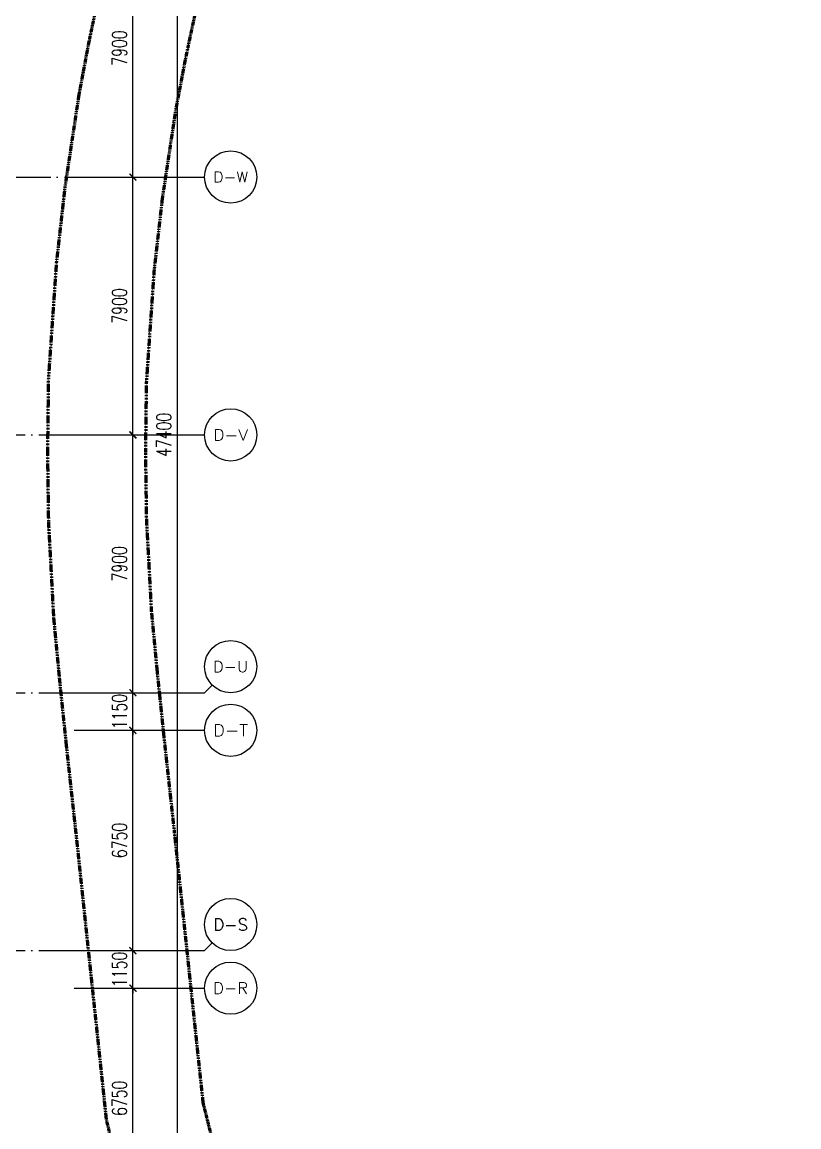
# Model space of a CAD drawing. Header units: millimetres. Extents: x 1089227 to 13101469, y 618865 to 10240562.
# Drawn here: x 3900551 to 3924338, y 4892812 to 4926658 of the extents above; entities that cross this region are included whole.
import ezdxf
from ezdxf.enums import TextEntityAlignment as Align

# ---------------------------------------------------------------- set-up
doc = ezdxf.new("R2010")
doc.units = ezdxf.units.MM
doc.header["$LTSCALE"] = 1000
doc.header["$PDMODE"] = 3
doc.header["$PDSIZE"] = 200
doc.linetypes.add('A09-G-CTRL-用地红线+建筑退线_设计区$0$A02-G-MAIN-用地红线+退线_设计区$0$Redline1', pattern=[20, 10, -2, 2, -2, 2, -2])
doc.linetypes.add('DOTE', pattern=[2.4200000000000004, 2, -0.2, 0.02, -0.2])
doc.layers.get('0').update_dxf_attribs({"linetype": 'CONTINUOUS'})
doc.layers.get('Defpoints').update_dxf_attribs({"linetype": 'CONTINUOUS'})
doc.layers.add('A09-G-CTRL-用地红线+建筑退线_设计区$0$Z-REDL(用地红线)', color=10, linetype='CONTINUOUS', lineweight=60)
for name, color, linetype in [('AXIS', 3, 'CONTINUOUS'), ('AXIS_TEXT', 7, 'CONTINUOUS'), ('DOTE', 1, 'DOTE'), ('LWK-轴线-编号', 7, 'CONTINUOUS'), ('PUB_DIM', 3, 'CONTINUOUS')]:
    doc.layers.add(name, color=color, linetype=linetype)
doc.styles.add('_TCH_AXIS', font='COMPLEX', dxfattribs={"bigfont": 'AllInOneBig.shx'})
doc.styles.add('_TCH_DIM_T3', font='SIMPLEX', dxfattribs={"width": 0.7058823529411765, "bigfont": 'AllInOneBig.shx'})
doc.styles.add('COMPLEX', font='COMPLEX', dxfattribs={"bigfont": 'AllInOneBig.shx'})
doc.dimstyles.new('_TCH_ARCH&&150', dxfattribs={"dimtxt": 446.25, "dimasz": 150, "dimexe": 375, "dimexo": 450, "dimgap": 189.375, "dimtad": 1, "dimdec": 0, "dimzin": 0, "dimdsep": 46, "dimtxsty": '_TCH_DIM_T3', "dimblk": 'ARCHTICK', "dimcen": 0.09, "dimclrt": 7, "dimazin": 2, "dimtfac": 1, "dimtdec": 0, "dimtix": 1, "dimtmove": 2, "dimatfit": 3, "dimfxl": 0, "dimtolj": 1, "dimtzin": 0, "dimarcsym": 0})

# ---------------------------------------------------------------- blocks, each defined once
blk = doc.blocks.new('0323最综用地红线')
at = {"layer": 'A09-G-CTRL-用地红线+建筑退线_设计区$0$Z-REDL(用地红线)', "color": 1, "linetype": 'A09-G-CTRL-用地红线+建筑退线_设计区$0$A02-G-MAIN-用地红线+退线_设计区$0$Redline1', "ltscale": 0.0005}
for points in [[(8355743.533144314, 3683197.864195613), (8341895.807771523, 3654649.94129446), (8341278.149706203, 3653371.388004569), (8340462.010931809, 3651462.11654642), (8340004.334393818, 3650329.185751228), (8339215.015527565, 3648196.798420696), (8338481.52122267, 3645998.961733131), (8338065.23205312, 3644618.670703201), (8337678.077803928, 3643189.890948562), (8337310.381572563, 3641673.8106468), (8336945.234833796, 3639961.278060703), (8336652.743021805, 3638416.140999107), (8336242.152065117, 3635694.631294994), (8335993.727381069, 3633499.526473789), (8335758.206479866, 3630074.773941783), (8335732.871614773, 3627947.720077304), (8335760.837872107, 3625910.438091544), (8335912.992287952, 3623089.844353942), (8336083.901280243, 3621295.188365726), (8336291.333136398, 3619274.997278957), (8336618.218913395, 3616287.164337425), (8337494.146104176, 3608019.676716594), (8338970.06728657, 3602117.291040687)], [(8352117.609691245, 3682596.687970171), (8339195.550523872, 3655957.081904678), (8338546.777266354, 3654614.120111789), (8337691.661503015, 3652613.666057187), (8337206.208465151, 3651411.977417804), (8336384.698251523, 3649192.623432564), (8335621.951142864, 3646907.133869037), (8335180.756784557, 3645444.264643097), (8334772.031023985, 3643935.875950153), (8334385.051229537, 3642340.285912789), (8334003.997148126, 3640553.14813447), (8333694.670830247, 3638919.079971575), (8333267.431198169, 3636087.218271398), (8333005.328341289, 3633771.251776387), (8332759.433395878, 3630195.648368789), (8332732.626371861, 3627944.995609439), (8332761.947563195, 3625809.009581993), (8332920.665307333, 3622866.746798024), (8333098.4619452, 3620999.766035), (8333308.042842624, 3618958.645308513), (8333635.456184856, 3615965.990264282), (8334532.921559915, 3607495.213290437), (8336060.341859294, 3601386.876474291)]]:
    blk.add_lwpolyline(points, dxfattribs=at)
blk = doc.blocks.new('_AXISO')
blk.add_circle((0, 0), 0.5)
at = {"layer": 'AXIS_TEXT', "style": 'COMPLEX', "width": 1.041666666666667}
blk.add_attdef('A', text='', height=0.56, dxfattribs=at).set_placement((-0.25, -0.28), (0.25, -0.28), align=Align.FIT)
blk = doc.blocks.new('_ArchTick')
at = {"color": 0, "linetype": 'ByBlock', "const_width": 0.3}
blk.add_lwpolyline([(-0.7071067811865476, -0.7071067811865476), (0.7071067811865476, 0.7071067811865476)], dxfattribs=at)
blk = doc.blocks.new('*D522')
at = {"layer": 'Defpoints', "color": 0, "transparency": 16777216}
for p in [(-408.3720060763881, 71850), (-231.6454008622095, 71850), (-408.3720060763881, 65100)]:
    blk.add_point(p, dxfattribs=at)
at = {"layer": 'PUB_DIM', "color": 0, "lineweight": -2, "transparency": 16777216}
for p, q in [((-231.645400862211, 65100), (-231.6454008622095, 71850)), ((41.62799392361192, 71850), (143.3545991377905, 71850)), ((41.62799392361195, 65100), (143.3545991377891, 65100))]:
    blk.add_line(p, q, dxfattribs=at)
at = {"layer": 'PUB_DIM', "color": 0, "lineweight": -2, "transparency": 16777216, "xscale": 150, "yscale": 150, "zscale": 150}
for p, rotation in [((-231.6454008622095, 71850), 90), ((-231.645400862211, 65100), 270)]:
    blk.add_blockref('_ArchTick', p, dxfattribs=dict(at, rotation=rotation))
at = {"layer": 'PUB_DIM', "color": 7, "transparency": 16777216, "insert": (-644.1454008622212, 68475), "char_height": 446.25, "attachment_point": 5, "rotation": 90, "style": '_TCH_DIM_T3'}
blk.add_mtext('\\A1;6750', dxfattribs=at)
blk = doc.blocks.new('*D523')
at = {"layer": 'Defpoints', "color": 0, "transparency": 16777216}
for p in [(-408.3720060763881, 73000), (-231.6454008622095, 73000), (-408.3720060763881, 71850)]:
    blk.add_point(p, dxfattribs=at)
at = {"layer": 'PUB_DIM', "color": 0, "lineweight": -2, "transparency": 16777216}
for p, q in [((-231.6454008622095, 73000), (-231.6454008622095, 73150)), ((-231.6454008622098, 71850), (-231.6454008622095, 73000)), ((41.62799392361195, 73000), (143.3545991377905, 73000)), ((-231.6454008622098, 71850), (-231.6454008622098, 71700)), ((41.62799392361192, 71850), (143.3545991377902, 71850))]:
    blk.add_line(p, q, dxfattribs=at)
at = {"layer": 'PUB_DIM', "color": 0, "lineweight": -2, "transparency": 16777216, "xscale": 150, "yscale": 150, "zscale": 150}
for p, rotation in [((-231.6454008622095, 73000), 270), ((-231.6454008622098, 71850), 90)]:
    blk.add_blockref('_ArchTick', p, dxfattribs=dict(at, rotation=rotation))
at = {"layer": 'PUB_DIM', "color": 7, "transparency": 16777216, "insert": (-644.1454008622212, 72425), "char_height": 446.25, "attachment_point": 5, "rotation": 90, "style": '_TCH_DIM_T3'}
blk.add_mtext('\\A1;1150', dxfattribs=at)
blk = doc.blocks.new('*D524')
at = {"layer": 'Defpoints', "color": 0, "transparency": 16777216}
for p in [(-408.3720060763881, 79750), (-231.6454008622095, 79750), (-408.3720060763881, 73000)]:
    blk.add_point(p, dxfattribs=at)
at = {"layer": 'PUB_DIM', "color": 0, "lineweight": -2, "transparency": 16777216}
for p, q in [((-231.645400862211, 73000), (-231.6454008622095, 79750)), ((41.62799392361191, 79750), (143.3545991377905, 79750)), ((41.62799392361195, 73000), (143.354599137789, 73000))]:
    blk.add_line(p, q, dxfattribs=at)
at = {"layer": 'PUB_DIM', "color": 0, "lineweight": -2, "transparency": 16777216, "xscale": 150, "yscale": 150, "zscale": 150}
for p, rotation in [((-231.6454008622095, 79750), 90), ((-231.645400862211, 73000), 270)]:
    blk.add_blockref('_ArchTick', p, dxfattribs=dict(at, rotation=rotation))
at = {"layer": 'PUB_DIM', "color": 7, "transparency": 16777216, "insert": (-644.1454008622226, 76375), "char_height": 446.25, "attachment_point": 5, "rotation": 90, "style": '_TCH_DIM_T3'}
blk.add_mtext('\\A1;6750', dxfattribs=at)
blk = doc.blocks.new('*D525')
at = {"layer": 'Defpoints', "color": 0, "transparency": 16777216}
for p in [(-408.3720060763881, 80900), (-231.6454008622095, 80900), (-408.3720060763881, 79750)]:
    blk.add_point(p, dxfattribs=at)
at = {"layer": 'PUB_DIM', "color": 0, "lineweight": -2, "transparency": 16777216}
for p, q in [((-231.6454008622095, 80900), (-231.6454008622095, 81050)), ((-231.6454008622098, 79750), (-231.6454008622095, 80900)), ((41.62799392361194, 80900), (143.3545991377905, 80900)), ((-231.6454008622098, 79750), (-231.6454008622098, 79600)), ((41.62799392361191, 79750), (143.3545991377902, 79750))]:
    blk.add_line(p, q, dxfattribs=at)
at = {"layer": 'PUB_DIM', "color": 0, "lineweight": -2, "transparency": 16777216, "xscale": 150, "yscale": 150, "zscale": 150}
for p, rotation in [((-231.6454008622095, 80900), 270), ((-231.6454008622098, 79750), 90)]:
    blk.add_blockref('_ArchTick', p, dxfattribs=dict(at, rotation=rotation))
at = {"layer": 'PUB_DIM', "color": 7, "transparency": 16777216, "insert": (-644.1454008622226, 80325), "char_height": 446.25, "attachment_point": 5, "rotation": 90, "style": '_TCH_DIM_T3'}
blk.add_mtext('\\A1;1150', dxfattribs=at)
blk = doc.blocks.new('*D526')
at = {"layer": 'Defpoints', "color": 0, "transparency": 16777216}
for p in [(-408.3720060763881, 88800), (-231.6454008622095, 88800), (-408.3720060763881, 80900)]:
    blk.add_point(p, dxfattribs=at)
at = {"layer": 'PUB_DIM', "color": 0, "lineweight": -2, "transparency": 16777216}
for p, q in [((-231.6454008622113, 80900), (-231.6454008622095, 88800)), ((41.62799392361193, 88800), (143.3545991377905, 88800)), ((41.62799392361194, 80900), (143.3545991377887, 80900))]:
    blk.add_line(p, q, dxfattribs=at)
at = {"layer": 'PUB_DIM', "color": 0, "lineweight": -2, "transparency": 16777216, "xscale": 150, "yscale": 150, "zscale": 150}
for p, rotation in [((-231.6454008622095, 88800), 90), ((-231.6454008622113, 80900), 270)]:
    blk.add_blockref('_ArchTick', p, dxfattribs=dict(at, rotation=rotation))
at = {"layer": 'PUB_DIM', "color": 7, "transparency": 16777216, "insert": (-644.145400862224, 84850), "char_height": 446.25, "attachment_point": 5, "rotation": 90, "style": '_TCH_DIM_T3'}
blk.add_mtext('\\A1;7900', dxfattribs=at)
blk = doc.blocks.new('*D527')
at = {"layer": 'Defpoints', "color": 0, "transparency": 16777216}
for p in [(-408.3720060763881, 96700), (-231.6454008622095, 96700), (-408.3720060763881, 88800)]:
    blk.add_point(p, dxfattribs=at)
at = {"layer": 'PUB_DIM', "color": 0, "lineweight": -2, "transparency": 16777216}
for p, q in [((-231.6454008622112, 88800), (-231.6454008622095, 96700)), ((41.62799392361192, 96700), (143.3545991377905, 96700)), ((41.62799392361193, 88800), (143.3545991377888, 88800))]:
    blk.add_line(p, q, dxfattribs=at)
at = {"layer": 'PUB_DIM', "color": 0, "lineweight": -2, "transparency": 16777216, "xscale": 150, "yscale": 150, "zscale": 150}
for p, rotation in [((-231.6454008622095, 96700), 90), ((-231.6454008622112, 88800), 270)]:
    blk.add_blockref('_ArchTick', p, dxfattribs=dict(at, rotation=rotation))
at = {"layer": 'PUB_DIM', "color": 7, "transparency": 16777216, "insert": (-644.1454008622253, 92750), "char_height": 446.25, "attachment_point": 5, "rotation": 90, "style": '_TCH_DIM_T3'}
blk.add_mtext('\\A1;7900', dxfattribs=at)
blk = doc.blocks.new('*D528')
at = {"layer": 'Defpoints', "color": 0, "transparency": 16777216}
for p in [(-408.3720060763881, 104600), (-231.6454008622095, 104600), (-408.3720060763881, 96700)]:
    blk.add_point(p, dxfattribs=at)
at = {"layer": 'PUB_DIM', "color": 0, "lineweight": -2, "transparency": 16777216}
for p, q in [((-231.6454008622113, 96700), (-231.6454008622095, 104600)), ((41.62799392361192, 104600), (143.3545991377905, 104600)), ((41.62799392361192, 96700), (143.3545991377888, 96700))]:
    blk.add_line(p, q, dxfattribs=at)
at = {"layer": 'PUB_DIM', "color": 0, "lineweight": -2, "transparency": 16777216, "xscale": 150, "yscale": 150, "zscale": 150}
for p, rotation in [((-231.6454008622095, 104600), 90), ((-231.6454008622113, 96700), 270)]:
    blk.add_blockref('_ArchTick', p, dxfattribs=dict(at, rotation=rotation))
at = {"layer": 'PUB_DIM', "color": 7, "transparency": 16777216, "insert": (-644.1454008622266, 100650), "char_height": 446.25, "attachment_point": 5, "rotation": 90, "style": '_TCH_DIM_T3'}
blk.add_mtext('\\A1;7900', dxfattribs=at)
blk = doc.blocks.new('*D398')
at = {"layer": 'Defpoints', "color": 0, "transparency": 16777216}
for p in [(-2027.289281083271, 112500.0000000033), (1129.354820819572, 112500.0000000033), (-2027.289281083271, 65100.00000000186)]:
    blk.add_point(p, dxfattribs=at)
at = {"layer": 'PUB_DIM', "color": 0, "lineweight": -2, "transparency": 16777216}
for p, q in [((-1577.289281083271, 112500.0000000033), (1504.354820819572, 112500.0000000033)), ((1129.354820819561, 65100.00000000186), (1129.354820819572, 112500.0000000033)), ((-1577.289281083271, 65100.00000000186), (1504.354820819561, 65100.00000000186))]:
    blk.add_line(p, q, dxfattribs=at)
at = {"layer": 'PUB_DIM', "color": 0, "lineweight": -2, "transparency": 16777216, "xscale": 150, "yscale": 150, "zscale": 150}
for p, rotation in [((1129.354820819572, 112500.0000000033), 90), ((1129.354820819561, 65100.00000000186), 270)]:
    blk.add_blockref('_ArchTick', p, dxfattribs=dict(at, rotation=rotation))
at = {"layer": 'PUB_DIM', "color": 7, "transparency": 16777216, "insert": (716.8548208195521, 88800.00000000256), "char_height": 446.25, "attachment_point": 5, "rotation": 90, "style": '_TCH_DIM_T3'}
blk.add_mtext('\\A1;47400', dxfattribs=at)
blk = doc.blocks.new('裙房轴网260428')
at = {"layer": 'AXIS'}
for p, q in [((-2027.289282087237, 96700), (1119.884608672932, 96700)), ((-2027.289281083271, 96699.99999999907), (1962.455822110176, 96699.99999999907)), ((-2027.289282085374, 88799.99999999814), (1119.884608674794, 88799.99999999814)), ((-2027.289281083271, 88800), (1962.455822110176, 88800)), ((-2027.289282085374, 80900), (1119.884608674794, 80900)), ((-2027.289281083271, 80900), (1962.455822110176, 80900)), ((2196.770397161134, 81134.31457505096), (1962.455822110176, 80900)), ((-2027.289282085374, 79750), (1119.884608674794, 79750)), ((-2027.289281083271, 79750), (1962.455822110176, 79750)), ((2196.770397161134, 73234.31457505096), (1962.455822110176, 73000)), ((-2027.289282085374, 73000), (1119.884608674794, 73000)), ((-2027.289281083271, 73000), (1962.455822110176, 73000)), ((-2027.289282085374, 71850), (1119.884608674794, 71850)), ((-2027.289281083271, 71850), (1962.455822110176, 71850))]:
    blk.add_line(p, q, dxfattribs=at)
at = {"layer": 'DOTE', "color": 16, "linetype": 'DOTE'}
for p, q in [((-72509.06118631456, 96700), (-1866.047384714708, 96700)), ((-56350.0296058096, 88800), (-1866.047384714708, 88800)), ((-56350.0296058096, 80900), (-1866.047384714708, 80900)), ((-56350.0296058096, 73000), (-1866.047384714708, 73000))]:
    blk.add_line(p, q, dxfattribs=at)
at = {"layer": 'AXIS'}
ref = blk.add_blockref('_AXISO', (2762.455822110176, 96699.99999999907), dxfattribs=dict(at, xscale=1600, yscale=1600, zscale=1600))
ref.add_attrib('A', 'D-W', dxfattribs={"layer": 'LWK-轴线-编号', "height": 321.8296318343069, "style": '_TCH_AXIS'}).set_placement((2226.073102386668, 96539.08518408192), (3298.838541833684, 96539.08518408192), align=Align.FIT)
ref = blk.add_blockref('_AXISO', (2762.455822110176, 88800), dxfattribs=dict(at, xscale=1600, yscale=1600, zscale=1600))
ref.add_attrib('A', 'D-V', dxfattribs={"layer": 'LWK-轴线-编号', "height": 339.5880961501806, "style": '_TCH_AXIS'}).set_placement((2228.817385302857, 88630.2059519249), (3296.094258917496, 88630.2059519249), align=Align.FIT)
ref = blk.add_blockref('_AXISO', (2762.455822110176, 81700), dxfattribs=dict(at, xscale=1600, yscale=1600, zscale=1600))
ref.add_attrib('A', 'D-U', dxfattribs={"layer": 'LWK-轴线-编号', "height": 330.4818343616491, "style": '_TCH_AXIS'}).set_placement((2227.389995048754, 81534.75908281934), (3297.521649171598, 81534.75908281934), align=Align.FIT)
ref = blk.add_blockref('_AXISO', (2762.455822110176, 79750), dxfattribs=dict(at, xscale=1600, yscale=1600, zscale=1600))
ref.add_attrib('A', 'D-T', dxfattribs={"layer": 'LWK-轴线-编号', "height": 354.1750979388585, "style": '_TCH_AXIS'}).set_placement((2231.193175202236, 79572.91245103069), (3293.718469018117, 79572.91245103069), align=Align.FIT)
ref = blk.add_blockref('_AXISO', (2762.455822110176, 73800), dxfattribs=dict(at, xscale=1600, yscale=1600, zscale=1600))
ref.add_attrib('A', 'D-S', dxfattribs={"layer": 'LWK-轴线-编号', "height": 359.3038777220349, "style": '_TCH_AXIS'}).set_placement((2232.054859758355, 73620.34806113876), (3292.856784461997, 73620.34806113876), align=Align.FIT)
ref = blk.add_blockref('_AXISO', (2762.455822110176, 71850), dxfattribs=dict(at, xscale=1600, yscale=1600, zscale=1600))
ref.add_attrib('A', 'D-R', dxfattribs={"layer": 'LWK-轴线-编号', "height": 339.5880961501807, "style": '_TCH_AXIS'}).set_placement((2228.817385302857, 71680.2059519249), (3296.094258917496, 71680.2059519249), align=Align.FIT)
at = {"layer": 'PUB_DIM'}
for p1, p2, distance, picture, middle in [((-2027.289281083271, 65100.00000000186), (-2027.289281083271, 112500.0000000033), -3156.644101902843, '*D398', (716.8548208195521, 88800.00000000256)), ((-408.3720060763881, 96700), (-408.3720060763881, 104600), -176.72660521417862, '*D528', (-644.1454008622266, 100650)), ((-408.3720060763881, 88800), (-408.3720060763881, 96700), -176.72660521417862, '*D527', (-644.1454008622253, 92750)), ((-408.3720060763881, 80900), (-408.3720060763881, 88800), -176.72660521417862, '*D526', (-644.145400862224, 84850)), ((-408.3720060763881, 79750), (-408.3720060763881, 80900), -176.72660521417862, '*D525', (-644.1454008622226, 80325)), ((-408.3720060763881, 73000), (-408.3720060763881, 79750), -176.72660521417862, '*D524', (-644.1454008622226, 76375)), ((-408.3720060763881, 71850), (-408.3720060763881, 73000), -176.72660521417862, '*D523', (-644.1454008622212, 72425)), ((-408.3720060763881, 65100), (-408.3720060763881, 71850), -176.72660521417862, '*D522', (-644.1454008622212, 68475))]:
    dim = blk.add_aligned_dim(p1=p1, p2=p2, distance=distance, dimstyle='_TCH_ARCH&&150', dxfattribs=at)
    dim.commit()
    dim.dimension.update_dxf_attribs({"geometry": picture, "text_midpoint": middle})
blk = doc.blocks.new('04地块地下轴网260428')
blk.add_blockref('裙房轴网260428', (0, 0))

msp = doc.modelspace()

# ---------------------------------------------------------------- block references
for name, p in [('0323最综用地红线', (-4431405.956954664, 1285525.343427461)), ('04地块地下轴网260428', (3904175.333971325, 4825211.796274811))]:
    msp.add_blockref(name, p)

doc.saveas('drawing.dxf')
